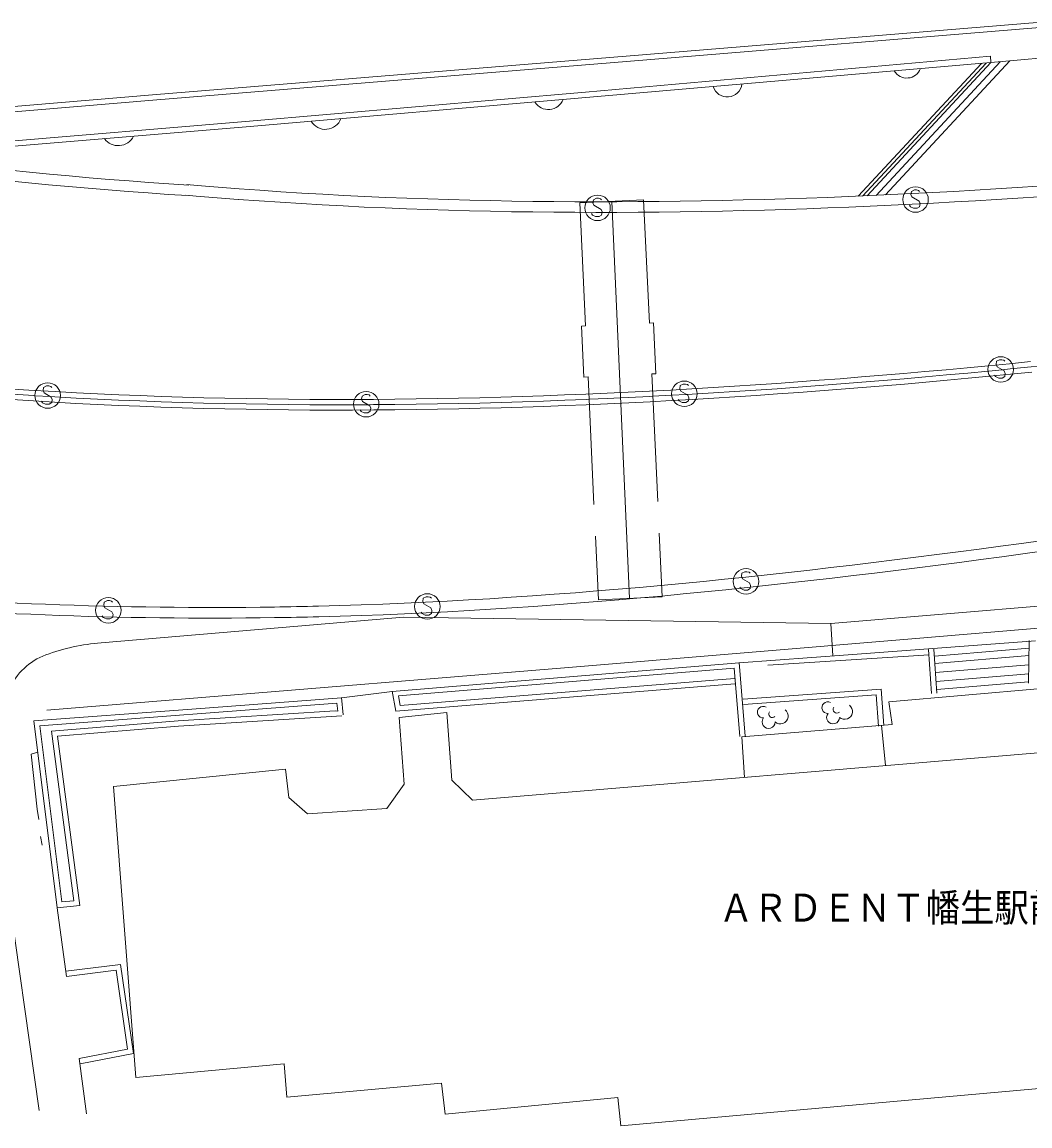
# Model space of a CAD drawing. Units: millimetres, scale not verified. Extents: x 40000 to 680000, y 20000 to 380000.
# Drawn here: x 95510 to 142930, y 242402 to 294325 of the extents above; entities that cross this region are included whole.
import ezdxf
from ezdxf.enums import TextEntityAlignment as Align

# ---------------------------------------------------------------- set-up
doc = ezdxf.new("R2010")
doc.units = ezdxf.units.MM
doc.header["$LTSCALE"] = 1000
doc.linetypes.add('CHAIN', pattern=[18.5, 12, -1.5, 3.5, -1.5])
doc.linetypes.add('DASHED', pattern=[7.5, 6, -1.5])
doc.layers.add('M-WORK', color=1, linetype='Continuous', lineweight=13)
doc.styles.add('ＭＳ 明朝', font='')
doc.styles.get('ＭＳ 明朝').set_extended_font_data('MS Mincho')

msp = doc.modelspace()

# ---------------------------------------------------------------- linework, layer by layer
at = {"layer": 'M-WORK'}
for p, q in [((124885, 292801), (143466, 294325)), ((124905, 292552), (143581, 294084)), ((101646, 290898), (124885, 292801)), ((101667, 290649), (124905, 292552)), ((141073, 292724), (122015, 291022)), ((141980, 292497), (122036, 290773)), ((140644, 292381), (134841, 286131)), ((140867, 292400), (135056, 286142)), ((141090, 292420), (135270, 286152)), ((141535, 292458), (135699, 286173)), ((141980, 292497), (136128, 286194)), ((141090, 292420), (141073, 292724)), ((88986, 289831), (101646, 290898)), ((122015, 291022), (106029, 289653)), ((122036, 290773), (106050, 289404)), ((89007, 289582), (101667, 290649)), ((106029, 289653), (88452, 288170)), ((106050, 289404), (89465, 288004)), ((103749, 286641), (103255, 286684)), ((104734, 286560), (103749, 286641)), ((103707, 286143), (103213, 286186)), ((104694, 286062), (103707, 286143)), ((105718, 286484), (104734, 286560)), ((105731, 286483), (105718, 286484)), ((106703, 286413), (105731, 286483)), ((107688, 286346), (106703, 286413)), ((108674, 286284), (107688, 286346)), ((109660, 286227), (108674, 286284)), ((110647, 286174), (109660, 286227)), ((111634, 286125), (110647, 286174)), ((112621, 286081), (111634, 286125)), ((134396, 286120), (133405, 286081)), ((135387, 286163), (134396, 286120)), ((136378, 286208), (135387, 286163)), ((137369, 286256), (136378, 286208)), ((137355, 286361), (137331, 286217)), ((137331, 286217), (137380, 286097)), ((137499, 286433), (137355, 286361)), ((138360, 286307), (137369, 286256)), ((137380, 286097), (137716, 285906)), ((137595, 286434), (137499, 286433)), ((137691, 286410), (137595, 286434)), ((137739, 286362), (137691, 286410)), ((139351, 286362), (138360, 286307)), ((140342, 286418), (139351, 286362)), ((141333, 286478), (140342, 286418)), ((142324, 286541), (141333, 286478)), ((143315, 286606), (142324, 286541)), ((143348, 286107), (142356, 286042)), ((105681, 285985), (104694, 286062)), ((106668, 285914), (105681, 285985)), ((105695, 285984), (105681, 285985)), ((107656, 285847), (106668, 285914)), ((108644, 285785), (107656, 285847)), ((109632, 285727), (108644, 285785)), ((110621, 285674), (109632, 285727)), ((111610, 285626), (110621, 285674)), ((112600, 285582), (111610, 285626)), ((113590, 285542), (112600, 285582)), ((113608, 286042), (112621, 286081)), ((114596, 286006), (113608, 286042)), ((115585, 285975), (114596, 286006)), ((116573, 285949), (115585, 285975)), ((117562, 285926), (116573, 285949)), ((118551, 285907), (117562, 285926)), ((119540, 285893), (118551, 285907)), ((120530, 285882), (119540, 285893)), ((121519, 285876), (120530, 285882)), ((122509, 285873), (121519, 285876)), ((122394, 285970), (122370, 285826)), ((122370, 285826), (122418, 285706)), ((122538, 286042), (122394, 285970)), ((122418, 285706), (122754, 285514)), ((123499, 285874), (122509, 285873)), ((122634, 286042), (122538, 286042)), ((122730, 286018), (122634, 286042)), ((122778, 285970), (122730, 286018)), ((124097, 267212), (123255, 285893)), ((124489, 285879), (123499, 285874)), ((125480, 285887), (124489, 285879)), ((126470, 285899), (125480, 285887)), ((127460, 285915), (126470, 285899)), ((128451, 285934), (127460, 285915)), ((129442, 285957), (128451, 285934)), ((130432, 285983), (129442, 285957)), ((131423, 286013), (130432, 285983)), ((132414, 286045), (131423, 286013)), ((133405, 286081), (132414, 286045)), ((133424, 285582), (132431, 285546)), ((134416, 285621), (133424, 285582)), ((135409, 285663), (134416, 285621)), ((136401, 285708), (135409, 285663)), ((137394, 285757), (136401, 285708)), ((137309, 285641), (137261, 285713)), ((137453, 285569), (137309, 285641)), ((138386, 285808), (137394, 285757)), ((137741, 285642), (137621, 285570)), ((137716, 285906), (137764, 285786)), ((137764, 285786), (137741, 285642)), ((139379, 285862), (138386, 285808)), ((140371, 285919), (139379, 285862)), ((141363, 285979), (140371, 285919)), ((142356, 286042), (141363, 285979)), ((114580, 285507), (113590, 285542)), ((115570, 285476), (114580, 285507)), ((116561, 285449), (115570, 285476)), ((117552, 285426), (116561, 285449)), ((118543, 285407), (117552, 285426)), ((119534, 285393), (118543, 285407)), ((120525, 285382), (119534, 285393)), ((121517, 285376), (120525, 285382)), ((122509, 285373), (121517, 285376)), ((122347, 285249), (122299, 285321)), ((122491, 285178), (122347, 285249)), ((122659, 285178), (122491, 285178)), ((123501, 285374), (122509, 285373)), ((122779, 285250), (122659, 285178)), ((122754, 285514), (122803, 285394)), ((122803, 285394), (122779, 285250)), ((124493, 285379), (123501, 285374)), ((125485, 285387), (124493, 285379)), ((126477, 285399), (125485, 285387)), ((127469, 285415), (126477, 285399)), ((128462, 285434), (127469, 285415)), ((129454, 285457), (128462, 285434)), ((130446, 285483), (129454, 285457)), ((131439, 285513), (130446, 285483)), ((132431, 285546), (131439, 285513)), ((137621, 285570), (137453, 285569)), ((141361, 278369), (141338, 278225)), ((141504, 278442), (141361, 278369)), ((141600, 278442), (141504, 278442)), ((141697, 278419), (141600, 278442)), ((141745, 278371), (141697, 278419)), ((142963, 278356), (141969, 278257)), ((136993, 277797), (135997, 277713)), ((137989, 277885), (136993, 277797)), ((138984, 277974), (137989, 277885)), ((139979, 278066), (138984, 277974)), ((140974, 278161), (139979, 278066)), ((141969, 278257), (140974, 278161)), ((141338, 278225), (141386, 278105)), ((141386, 278105), (141723, 277915)), ((141723, 277915), (141772, 277795)), ((141772, 277795), (141749, 277651)), ((143014, 277859), (142018, 277760)), ((126621, 277296), (126477, 277224)), ((126717, 277297), (126621, 277296)), ((126813, 277273), (126717, 277297)), ((126861, 277225), (126813, 277273)), ((131016, 277330), (130019, 277262)), ((132012, 277401), (131016, 277330)), ((133009, 277475), (132012, 277401)), ((134005, 277551), (133009, 277475)), ((135001, 277631), (134005, 277551)), ((135997, 277713), (135001, 277631)), ((137036, 277299), (136039, 277215)), ((138033, 277386), (137036, 277299)), ((139029, 277476), (138033, 277386)), ((140026, 277568), (139029, 277476)), ((141022, 277663), (140026, 277568)), ((142018, 277760), (141022, 277663)), ((141317, 277649), (141268, 277720)), ((141461, 277577), (141317, 277649)), ((141629, 277578), (141461, 277577)), ((141749, 277651), (141629, 277578)), ((96075, 277002), (95078, 277065)), ((97072, 276943), (96075, 277002)), ((96522, 277142), (96498, 276998)), ((96498, 276998), (96546, 276878)), ((96666, 277214), (96522, 277142)), ((96546, 276878), (96883, 276687)), ((96762, 277214), (96666, 277214)), ((96858, 277191), (96762, 277214)), ((96906, 277143), (96858, 277191)), ((98070, 276888), (97072, 276943)), ((99067, 276838), (98070, 276888)), ((100065, 276793), (99067, 276838)), ((101063, 276752), (100065, 276793)), ((102061, 276715), (101063, 276752)), ((111650, 276806), (111507, 276734)), ((111746, 276807), (111650, 276806)), ((111843, 276784), (111746, 276807)), ((111891, 276736), (111843, 276784)), ((121039, 276784), (120040, 276747)), ((122037, 276824), (121039, 276784)), ((123035, 276868), (122037, 276824)), ((124033, 276915), (123035, 276868)), ((125031, 276965), (124033, 276915)), ((126029, 277018), (125031, 276965)), ((127027, 277074), (126029, 277018)), ((126477, 277224), (126453, 277080)), ((126453, 277080), (126501, 276960)), ((126501, 276960), (126837, 276769)), ((126837, 276769), (126885, 276649)), ((128024, 277134), (127027, 277074)), ((129022, 277196), (128024, 277134)), ((130019, 277262), (129022, 277196)), ((130052, 276763), (129053, 276697)), ((131050, 276831), (130052, 276763)), ((132049, 276902), (131050, 276831)), ((133047, 276976), (132049, 276902)), ((134044, 277053), (133047, 276976)), ((135042, 277132), (134044, 277053)), ((136039, 277215), (135042, 277132)), ((96044, 276503), (95045, 276566)), ((97044, 276443), (96044, 276503)), ((96476, 276422), (96427, 276493)), ((96620, 276350), (96476, 276422)), ((96788, 276350), (96620, 276350)), ((96908, 276423), (96788, 276350)), ((96883, 276687), (96931, 276567)), ((96931, 276567), (96908, 276423)), ((98043, 276389), (97044, 276443)), ((99043, 276339), (98043, 276389)), ((100043, 276293), (99043, 276339)), ((101044, 276252), (100043, 276293)), ((102044, 276215), (101044, 276252)), ((103060, 276683), (102061, 276715)), ((104058, 276655), (103060, 276683)), ((105057, 276631), (104058, 276655)), ((106056, 276611), (105057, 276631)), ((107055, 276596), (106056, 276611)), ((108053, 276584), (107055, 276596)), ((109052, 276577), (108053, 276584)), ((110051, 276574), (109052, 276577)), ((111050, 276574), (110051, 276574)), ((112049, 276579), (111050, 276574)), ((111507, 276734), (111484, 276589)), ((111484, 276589), (111532, 276470)), ((111532, 276470), (111870, 276280)), ((111870, 276280), (111918, 276160)), ((113049, 276587), (112049, 276579)), ((114047, 276599), (113049, 276587)), ((115046, 276614), (114047, 276599)), ((116045, 276634), (115046, 276614)), ((117044, 276657), (116045, 276634)), ((118043, 276683), (117044, 276657)), ((119042, 276713), (118043, 276683)), ((120040, 276747), (119042, 276713)), ((120058, 276247), (119058, 276214)), ((121058, 276284), (120058, 276247)), ((122058, 276325), (121058, 276284)), ((123058, 276368), (122058, 276325)), ((124058, 276415), (123058, 276368)), ((125057, 276465), (124058, 276415)), ((126056, 276519), (125057, 276465)), ((127056, 276575), (126056, 276519)), ((126430, 276504), (126382, 276576)), ((126574, 276432), (126430, 276504)), ((126742, 276433), (126574, 276432)), ((126862, 276505), (126742, 276433)), ((126885, 276649), (126862, 276505)), ((128055, 276635), (127056, 276575)), ((129053, 276697), (128055, 276635)), ((103045, 276183), (102044, 276215)), ((104045, 276155), (103045, 276183)), ((105046, 276131), (104045, 276155)), ((106047, 276111), (105046, 276131)), ((107048, 276096), (106047, 276111)), ((108049, 276084), (107048, 276096)), ((109050, 276077), (108049, 276084)), ((110051, 276074), (109050, 276077)), ((111052, 276074), (110051, 276074)), ((112053, 276079), (111052, 276074)), ((111463, 276013), (111415, 276085)), ((111608, 275942), (111463, 276013)), ((111776, 275943), (111608, 275942)), ((111895, 276016), (111776, 275943)), ((111918, 276160), (111895, 276016)), ((113054, 276087), (112053, 276079)), ((114054, 276099), (113054, 276087)), ((115055, 276114), (114054, 276099)), ((116056, 276134), (115055, 276114)), ((117057, 276157), (116056, 276134)), ((118057, 276183), (117057, 276157)), ((119058, 276214), (118057, 276183)), ((140546, 269538), (139550, 269407)), ((141541, 269671), (140546, 269538)), ((142536, 269806), (141541, 269671)), ((143530, 269942), (142536, 269806)), ((136561, 269027), (135563, 268904)), ((137558, 269151), (136561, 269027)), ((138554, 269278), (137558, 269151)), ((139550, 269407), (138554, 269278)), ((140612, 269043), (139615, 268911)), ((141608, 269175), (140612, 269043)), ((142603, 269310), (141608, 269175)), ((143598, 269447), (142603, 269310)), ((129521, 268470), (129377, 268398)), ((129617, 268471), (129521, 268470)), ((129713, 268447), (129617, 268471)), ((129761, 268399), (129713, 268447)), ((132568, 268551), (131568, 268439)), ((133567, 268666), (132568, 268551)), ((134565, 268784), (133567, 268666)), ((135563, 268904), (134565, 268784)), ((136622, 268530), (135624, 268408)), ((137620, 268655), (136622, 268530)), ((138618, 268782), (137620, 268655)), ((139615, 268911), (138618, 268782)), ((127565, 268018), (126563, 267920)), ((128566, 268119), (127565, 268018)), ((129568, 268222), (128566, 268119)), ((129377, 268398), (129354, 268254)), ((129354, 268254), (129403, 268134)), ((129403, 268134), (129739, 267943)), ((130568, 268329), (129568, 268222)), ((129739, 267943), (129788, 267823)), ((131568, 268439), (130568, 268329)), ((131623, 267942), (130622, 267832)), ((132624, 268054), (131623, 267942)), ((133625, 268170), (132624, 268054)), ((134624, 268287), (133625, 268170)), ((135624, 268408), (134624, 268287)), ((120539, 267408), (119533, 267336)), ((121544, 267484), (120539, 267408)), ((122549, 267564), (121544, 267484)), ((123553, 267648), (122549, 267564)), ((124557, 267735), (123553, 267648)), ((125560, 267826), (124557, 267735)), ((126563, 267920), (125560, 267826)), ((126610, 267423), (125606, 267328)), ((127614, 267520), (126610, 267423)), ((128617, 267621), (127614, 267520)), ((129620, 267725), (128617, 267621)), ((129333, 267678), (129284, 267749)), ((129477, 267606), (129333, 267678)), ((129645, 267607), (129477, 267606)), ((130622, 267832), (129620, 267725)), ((129765, 267679), (129645, 267607)), ((129788, 267823), (129765, 267679)), ((99379, 267039), (99356, 266895)), ((99356, 266895), (99404, 266775)), ((99523, 267111), (99379, 267039)), ((99619, 267112), (99523, 267111)), ((99715, 267088), (99619, 267112)), ((99763, 267040), (99715, 267088)), ((111470, 266910), (110460, 266878)), ((112479, 266948), (111470, 266910)), ((113488, 266990), (112479, 266948)), ((114497, 267036), (113488, 266990)), ((114383, 267219), (114359, 267075)), ((114359, 267075), (114408, 266955)), ((114526, 267292), (114383, 267219)), ((114408, 266955), (114745, 266765)), ((115505, 267088), (114497, 267036)), ((114622, 267293), (114526, 267292)), ((114718, 267269), (114622, 267293)), ((114767, 267221), (114718, 267269)), ((116512, 267143), (115505, 267088)), ((117520, 267203), (116512, 267143)), ((118527, 267267), (117520, 267203)), ((119533, 267336), (118527, 267267)), ((120575, 266909), (119568, 266837)), ((121583, 266986), (120575, 266909)), ((122589, 267066), (121583, 266986)), ((123595, 267150), (122589, 267066)), ((124601, 267237), (123595, 267150)), ((125606, 267328), (124601, 267237)), ((133559, 266031), (148505, 267295)), ((133559, 266030), (148505, 267295)), ((99333, 266319), (99285, 266391)), ((99404, 266775), (99741, 266584)), ((99741, 266584), (99789, 266464)), ((99789, 266464), (99765, 266320)), ((110460, 266878), (109455, 266850)), ((110475, 266378), (109469, 266350)), ((111487, 266410), (110475, 266378)), ((112499, 266448), (111487, 266410)), ((113510, 266490), (112499, 266448)), ((114521, 266537), (113510, 266490)), ((114339, 266499), (114291, 266571)), ((114483, 266428), (114339, 266499)), ((114651, 266429), (114483, 266428)), ((115531, 266588), (114521, 266537)), ((114771, 266501), (114651, 266429)), ((114745, 266765), (114794, 266646)), ((114794, 266646), (114771, 266501)), ((116541, 266644), (115531, 266588)), ((117551, 266704), (116541, 266644)), ((118559, 266769), (117551, 266704)), ((119568, 266837), (118559, 266769)), ((153515, 266678), (137371, 265319)), ((99231, 265133), (108479, 265916)), ((99478, 266247), (99333, 266319)), ((99646, 266248), (99478, 266247)), ((99765, 266320), (99646, 266248)), ((108479, 265916), (113461, 266337)), ((133559, 266030), (113461, 266337)), ((133559, 266030), (133657, 264513)), ((137371, 265319), (121226, 263960)), ((134375, 264559), (143198, 265218)), ((138164, 264813), (138305, 262748)), ((138413, 264829), (138554, 262765)), ((138436, 264499), (142891, 264869)), ((142896, 265231), (142867, 263226)), ((129244, 264188), (134375, 264559)), ((138181, 264563), (130601, 264074)), ((138459, 264157), (142886, 264525)), ((121226, 263960), (108949, 262962)), ((129015, 263927), (113216, 262626)), ((121083, 263516), (129244, 264188)), ((129276, 260720), (129015, 263927)), ((129525, 260740), (129243, 264197)), ((138489, 263727), (142879, 264092)), ((112921, 262844), (121083, 263516)), ((113297, 262184), (129028, 263449)), ((138517, 263311), (142873, 263672)), ((138543, 262936), (142868, 263295)), ((108949, 262962), (96672, 261964)), ((110534, 262542), (112921, 262844)), ((112921, 262853), (113092, 261917)), ((113092, 261917), (129048, 263199)), ((135933, 262947), (129438, 262479)), ((136061, 261230), (135933, 262947)), ((136296, 262343), (143481, 262976)), ((96344, 261229), (110312, 262283)), ((103299, 261996), (110534, 262542)), ((110312, 262283), (110371, 261918)), ((110534, 262551), (110625, 261733)), ((113216, 262626), (113297, 262184)), ((135702, 262679), (129456, 262229)), ((135812, 261212), (135702, 262679)), ((136443, 261290), (136296, 262343)), ((96064, 261450), (103299, 261996)), ((110241, 261927), (102858, 261456)), ((110558, 261696), (102877, 261206)), ((110371, 261918), (110241, 261927)), ((115488, 261856), (113245, 261610)), ((115730, 258670), (115488, 261856)), ((97167, 252666), (96064, 261459)), ((97384, 252937), (96344, 261229)), ((102858, 261456), (96896, 260965)), ((102877, 261206), (97178, 260738)), ((113245, 261610), (113485, 258485)), ((129375, 260699), (136443, 261290)), ((135948, 261249), (136130, 259348)), ((96896, 260965), (97942, 252989)), ((97178, 260738), (98224, 252764)), ((129506, 258795), (129375, 260699)), ((148560, 260387), (116699, 257725)), ((95943, 259891), (96249, 259982)), ((96214, 257294), (95943, 259891)), ((107902, 259179), (99808, 258373)), ((108062, 257846), (107902, 259179)), ((116699, 257725), (115730, 258670)), ((99808, 258373), (100863, 244677)), ((113485, 258485), (112666, 257338)), ((108934, 257080), (108062, 257846)), ((96301, 256811), (96214, 257294)), ((112666, 257338), (108934, 257080)), ((96373, 256021), (96459, 255603)), ((94732, 254321), (96317, 243120)), ((97942, 252989), (97384, 252937)), ((98224, 252764), (97167, 252666)), ((97167, 252666), (97604, 249438)), ((97574, 249686), (100147, 249999)), ((100147, 249999), (100746, 245812)), ((97604, 249438), (99934, 249721)), ((99934, 249721), (100465, 246011)), ((100465, 246011), (98189, 245566)), ((100746, 245812), (98237, 245320)), ((98189, 245566), (98540, 242972)), ((100863, 244677), (107837, 245330)), ((107837, 245330), (107973, 243753)), ((107973, 243753), (115250, 244414)), ((115250, 244414), (115413, 242960)), ((123682, 242402), (145500, 244355)), ((115413, 242960), (123538, 243736)), ((123538, 243736), (123682, 242402))]:
    msp.add_line(p, q, dxfattribs=at)
at = {"layer": 'M-WORK', "linetype": 'DASHED'}
for p, q in [((141980, 292497), (153776, 293598)), ((121756, 285823), (124753, 285963)), ((121756, 285823), (122027, 280030)), ((124753, 285963), (125024, 280170)), ((121827, 280020), (122027, 280030)), ((121827, 280020), (121939, 277623)), ((125024, 280170), (125223, 280179)), ((125223, 280179), (125335, 277781)), ((121939, 277623), (122139, 277632)), ((122139, 277632), (122628, 267144)), ((125135, 277772), (125335, 277781)), ((125135, 277772), (125625, 267284)), ((122628, 267144), (125625, 267284))]:
    msp.add_line(p, q, dxfattribs=at)
at = {"layer": 'M-WORK', "linetype": 'CHAIN'}
for p, q in [((126766, 276809), (126073, 276770)), ((96850, 276705), (96115, 276749)), ((111785, 276327), (111102, 276324))]:
    msp.add_line(p, q, dxfattribs=at)
for points in [[(152570, 279171), (151934, 279094), (150941, 278977), (149948, 278861), (148954, 278748), (147960, 278636), (146966, 278526), (145972, 278418), (144978, 278313), (143983, 278209), (142988, 278108), (142154, 278025)], [(140960, 277908), (140002, 277817), (139007, 277725), (138011, 277636), (137014, 277548), (136018, 277464), (135021, 277382), (134025, 277302), (133028, 277226), (132030, 277152), (131033, 277080), (130035, 277012), (129037, 276947), (128039, 276884), (127269, 276838)], [(141621, 277972), (140998, 277912), (140960, 277908)], [(142154, 278025), (141993, 278009), (141621, 277972)], [(96115, 276749), (96060, 276752), (95062, 276816), (94064, 276884), (93067, 276958), (92070, 277035), (91073, 277118), (90077, 277206), (89081, 277298)], [(126073, 276770), (126043, 276768), (125184, 276723)], [(127269, 276838), (127041, 276825), (126766, 276809)], [(97310, 276679), (97058, 276693), (96850, 276705)], [(111102, 276324), (111051, 276324), (110051, 276324), (109051, 276327), (108051, 276335), (107051, 276346), (106051, 276361), (105051, 276381), (104052, 276405), (103052, 276433), (102053, 276465), (101053, 276502), (100054, 276543), (99055, 276589), (98056, 276639), (97310, 276679)], [(112301, 276331), (112051, 276329), (111785, 276327)], [(122188, 276581), (122047, 276574), (121048, 276534), (120049, 276497), (119049, 276464), (118050, 276433), (117050, 276407), (116050, 276384), (115051, 276364), (114051, 276349), (113051, 276337), (112301, 276331)], [(123672, 276647), (123046, 276618), (122188, 276581)], [(125184, 276723), (125044, 276715), (124045, 276665), (123672, 276647)]]:
    msp.add_lwpolyline(points, dxfattribs=at)
at = {"layer": 'M-WORK'}
for centre in [(122586, 285586), (137548, 285977), (141555, 277986), (96715, 276758), (126669, 276841), (111701, 276351), (129571, 268015), (114577, 266836), (99572, 266656)]:
    msp.add_circle(centre, 600, dxfattribs=at)
for centre, radius, start, end in [((137136, 292380), 688, 210.8666, 339.0099), ((128687, 291505), 702, 197.8171, 352.0593), ((115400, 482415), 196125, 257.69434, 266.47937), ((115400, 482415), 196625, 257.69434, 266.47937), ((120274, 290955), 744, 211.3484, 338.4412), ((109787, 290048), 770, 209.6781, 340.1116), ((100034, 289314), 802, 216.1056, 333.543), ((104437, 468913), 202125, 258.6322, 270.83557), ((104437, 468913), 202625, 258.63074, 270.83557), ((104437, 468913), 202125, 270.83557, 271.42114), ((104437, 468913), 202625, 270.83557, 271.42114), ((100075, 255169), 10000, 94.8359, 110.1952), ((97658, 261739), 3000, 110.1952, 156.2554), ((133414, 262077), 273, 61.8583, 273.3), ((130385, 261864), 273, 61.8583, 273.3), ((130815, 261782), 172, 145.3389, 313.9177), ((131182, 261685), 371, 229.5815, 52.0193), ((133667, 261614), 304, 141.1687, 0.3533), ((133844, 261995), 172, 145.3389, 313.9177), ((134211, 261898), 371, 229.5815, 52.0193), ((130637, 261401), 304, 141.1687, 0.3533)]:
    msp.add_arc(centre, radius, start, end, dxfattribs=at)

# ---------------------------------------------------------------- texts
at = {"layer": 'M-WORK', "style": 'ＭＳ 明朝', "width": 0.9}
msp.add_text('ＡＲＤＥＮＴ幡生駅前', height=1320, dxfattribs=at).set_placement((128296, 251613), align=Align.BOTTOM_LEFT)

doc.saveas('drawing.dxf')
